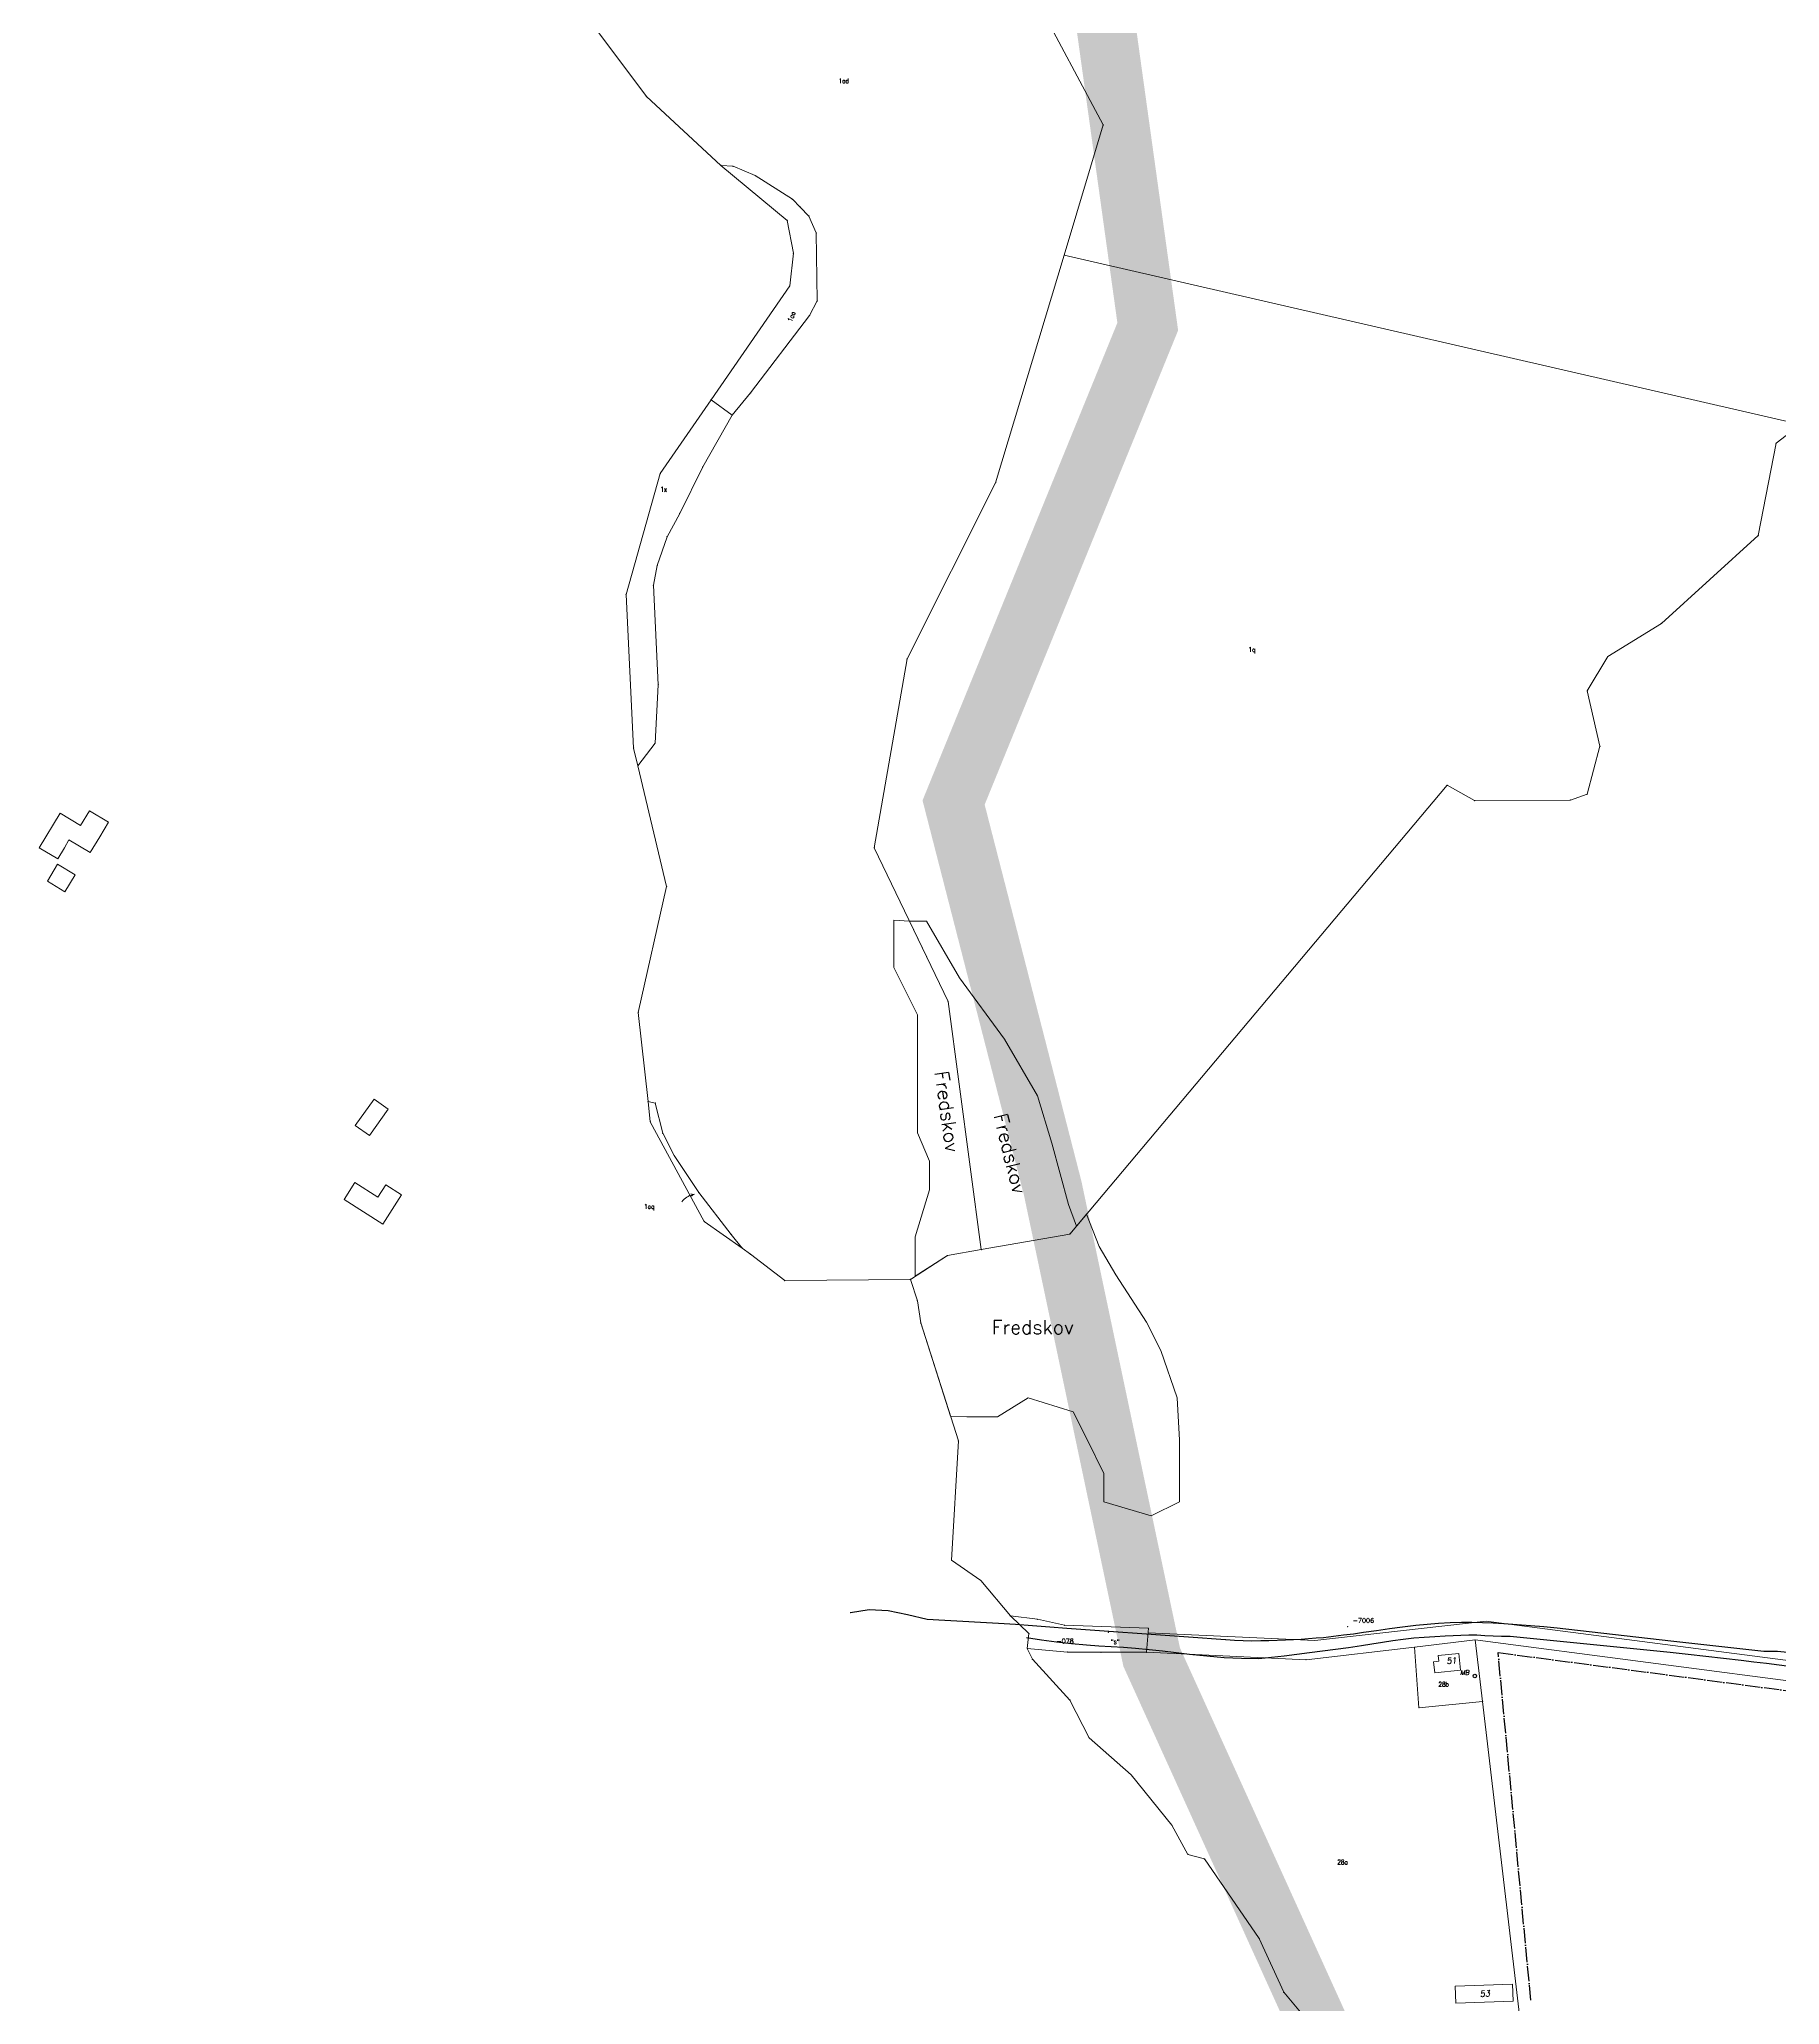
# Model space of a CAD drawing. Header units: millimetres. Extents: x 672113 to 680957, y 6130092 to 6137781.
# Drawn here: x 672460 to 673196, y 6132901 to 6133732 of the extents above; entities that cross this region are included whole.
import ezdxf

# ---------------------------------------------------------------- set-up
doc = ezdxf.new("R2010")
doc.units = ezdxf.units.MM
doc.header["$LTSCALE"] = 0.5
doc.linetypes.add('VVS3', pattern=[16, 12.8, -1.6, 0, -1.6])
for name, color, linetype, lineweight in [('ADMN_GR', 1, 'Continuous', 5), ('bygning', 1, 'Continuous', 5), ('FREDSKOV', 1, 'Continuous', 5), ('FRSKOV_L', 1, 'Continuous', 5), ('OPTAGETVEJ', 1, 'Continuous', 5), ('PILE', 1, 'Continuous', 5), ('skel', 142, 'Continuous', 5), ('SKELKREDS', 1, 'Continuous', 5), ('SKELPKT', 1, 'Continuous', 5), ('SKOV_TEKST', 1, 'Continuous', 5)]:
    doc.layers.add(name, color=color, linetype=linetype, lineweight=lineweight)
doc.layers.add('FIKS_TEKST', color=6, linetype='Continuous', lineweight=5, plot=False)
doc.layers.add('FIKSPUNKT', color=1, linetype='Continuous', lineweight=5, plot=False)
for name, color, linetype in [('Forsyningsområde', 100, 'Continuous'), ('Husnr', 3, 'Continuous'), ('MATRNR', 12, 'Continuous'), ('TF_V_---_Stikledning', 150, 'VVS3'), ('TF_V_---_Stophane', 3, 'Continuous'), ('TF_V_---_Tekst', 1, 'Continuous'), ('Vej', 7, 'Continuous')]:
    doc.layers.add(name, color=color, linetype=linetype)
doc.styles.add('ROMANS', font='ROMANS')
doc.styles.get("Standard").update_dxf_attribs({"font": 'romans.shx', "width": 0.75})

# ---------------------------------------------------------------- blocks, each defined once
blk = doc.blocks.new('270556_270556.DWG_FMEBLOCK4')
at = {"layer": 'PILE', "color": 7}
for points in [[(-2.69, -1.66), (-2.21, -1.08), (-1.73, -0.57), (-1.17, -0.11), (-0.61, 0.29), (-0.03, 0.62), (0.61, 0.93), (1.27, 1.18), (1.96, 1.36), (2.69, 1.51)], [(2.69, 1.51), (2.21, 1.46), (1.68, 1.54), (1.12, 1.66), (1.68, 1.54), (2.21, 1.46), (2.69, 1.51), (2.23, 1.33), (1.78, 1.05), (1.35, 0.7), (1.78, 1.05), (2.23, 1.33), (2.69, 1.51)]]:
    blk.add_lwpolyline(points, dxfattribs=at)

msp = doc.modelspace()

# ---------------------------------------------------------------- linework, layer by layer
at = {"layer": 'ADMN_GR', "color": 220}
for p, q in [((672716.99, 6133707.95), (672667.82, 6133773.81)), ((672748.48, 6133678.81), (672716.99, 6133707.95)), ((672776.51, 6133655.55), (672748.48, 6133678.81)), ((672779.11, 6133641.68), (672776.51, 6133655.55)), ((672777.59, 6133627.91), (672779.11, 6133641.68)), ((672744.33, 6133579.8), (672777.59, 6133627.91)), ((672722.83, 6133548.59), (672744.33, 6133579.8)), ((673204.92, 6133569.27), (673194.58, 6133561.35)), ((673204.92, 6133569.27), (673194.58, 6133561.35)), ((673194.58, 6133561.35), (673187.04, 6133522.32)), ((673194.58, 6133561.35), (673187.04, 6133522.32)), ((672708.4, 6133497.49), (672722.83, 6133548.59)), ((673187.04, 6133522.32), (673146.11, 6133485.24)), ((673187.04, 6133522.32), (673146.11, 6133485.24)), ((672711.59, 6133432.49), (672708.4, 6133497.49)), ((673146.11, 6133485.24), (673123.47, 6133471.19)), ((673146.11, 6133485.24), (673123.47, 6133471.19)), ((673123.47, 6133471.19), (673114.78, 6133456.65)), ((673123.47, 6133471.19), (673114.78, 6133456.65)), ((673114.78, 6133456.65), (673120.12, 6133433.31)), ((673114.78, 6133456.65), (673120.12, 6133433.31)), ((672713.37, 6133425.05), (672711.59, 6133432.49)), ((673120.12, 6133433.31), (673114.67, 6133413.02)), ((673120.12, 6133433.31), (673114.67, 6133413.02)), ((672725.52, 6133374.04), (672713.37, 6133425.05)), ((673055.61, 6133416.82), (672896, 6133227.06)), ((673055.61, 6133416.82), (672896, 6133227.06)), ((673067.17, 6133410.31), (673055.61, 6133416.82)), ((673067.17, 6133410.31), (673055.61, 6133416.82)), ((673107.66, 6133410.56), (673067.17, 6133410.31)), ((673107.66, 6133410.56), (673067.17, 6133410.31)), ((673114.67, 6133413.02), (673107.66, 6133410.56)), ((673114.67, 6133413.02), (673107.66, 6133410.56)), ((672713.51, 6133320.78), (672725.52, 6133374.04)), ((672717.67, 6133283.14), (672713.51, 6133320.78)), ((672718.62, 6133274.57), (672717.67, 6133283.14)), ((672741.4, 6133232.42), (672718.62, 6133274.57)), ((672757.49, 6133221.18), (672741.4, 6133232.42)), ((672896, 6133227.06), (672858.57, 6133220.52)), ((672896, 6133227.06), (672858.57, 6133220.52)), ((672760.94, 6133218.54), (672757.49, 6133221.18)), ((672775.48, 6133207.45), (672760.94, 6133218.54)), ((672844.27, 6133218.02), (672828.57, 6133207.89)), ((672844.27, 6133218.02), (672828.57, 6133207.89)), ((672858.57, 6133220.52), (672844.27, 6133218.02)), ((672858.57, 6133220.52), (672844.27, 6133218.02)), ((672828.57, 6133207.89), (672775.48, 6133207.45)), ((672828.57, 6133207.89), (672831.56, 6133198.91)), ((672831.56, 6133198.91), (672832.97, 6133189.52)), ((672832.97, 6133189.52), (672848.88, 6133139.62)), ((672848.88, 6133139.62), (672845.99, 6133089.18)), ((672845.99, 6133089.18), (672858.34, 6133080.64)), ((672858.34, 6133080.64), (672870.86, 6133065.67)), ((672870.86, 6133065.67), (672878.73, 6133058.18)), ((672878.73, 6133058.18), (672878.02, 6133051.94)), ((672878.02, 6133051.94), (672880.22, 6133047.38)), ((672880.22, 6133047.38), (672896.04, 6133030.06)), ((672896.04, 6133030.06), (672904.14, 6133014.16)), ((672904.14, 6133014.16), (672921.97, 6132998.48)), ((672921.97, 6132998.48), (672939.15, 6132977.14)), ((672939.15, 6132977.14), (672945.96, 6132964.81)), ((672945.96, 6132964.81), (672952.91, 6132962.97)), ((672952.91, 6132962.97), (672976.11, 6132929.28)), ((672976.11, 6132929.28), (672986.46, 6132906.56)), ((672986.46, 6132906.56), (673001.96, 6132888))]:
    msp.add_line(p, q, dxfattribs=at)
at = {"layer": 'bygning'}
for points in [[(672468.06, 6133385.68, 34.35), (672470.88, 6133390.42, 34.17), (672472.81, 6133393.67, 34.04), (672481.82, 6133388.31, 34.04), (672485.83, 6133395.06, 34.35), (672489.52, 6133401.26, 34.36), (672481.46, 6133406.06, 34.36), (672477.77, 6133399.85, 34.35), (672469.05, 6133405.04, 34.35), (672460.29, 6133390.31, 34.35)], [(672463.7, 6133376.24, 33.91), (672471.15, 6133371.79, 33.91), (672475.47, 6133379, 33.91), (672468.02, 6133383.46, 33.91)], [(672593.84, 6133273.01, 32.69), (672599.83, 6133268.69, 33.31), (672607.86, 6133279.84, 32.72), (672601.87, 6133284.16, 32.69)], [(672589.16, 6133241.72, 33.22), (672605.51, 6133231.21, 33.24), (672613.49, 6133243.63, 33.22), (672606.76, 6133247.96, 33.24), (672603.37, 6133242.69, 33.24), (672593.76, 6133248.87, 33.22)], [(673050.3, 6133041.59, 27.89), (673061.23, 6133042.74, 28.09), (673060.49, 6133049.8, 28.12), (673051.74, 6133048.88, 28.12), (673051.99, 6133046.55, 28.12), (673049.81, 6133046.28, 28.12)], [(673059.22, 6132902.01, 14.66), (673083.43, 6132902.82, 15.14), (673083.19, 6132909.98, 15.76), (673058.98, 6132909.17, 15.76)]]:
    msp.add_polyline3d(points, close=True, dxfattribs=at)
at = {"layer": 'FIKSPUNKT', "color": 6}
for p in [(672912.24, 6133058.77), (673013.54, 6133061.16)]:
    msp.add_point(p, dxfattribs=at)
at = {"layer": 'Forsyningsområde', "const_width": 25}
msp.add_lwpolyline([(674679.84, 6134389.47), (672918.25, 6134525), (672753.93, 6134157.94), (672698.18, 6133883.52), (672849.97, 6133812.33), (672910.38, 6133744.24), (672928.95, 6133610.69), (672846.86, 6133409.5), (672888.78, 6133246.36), (672930.6, 6133048.27), (673022.1, 6132846.66), (673099.55, 6132814.16), (673115.04, 6132707.37), (673353.1, 6132593.77), (673326.89, 6132673.72), (673357.24, 6132735.75), (673444.15, 6132717.83), (673525.54, 6132632.36), (673607.7, 6132450.06), (673691.7, 6132163.27), (673710.95, 6132100.31), (673875.47, 6132165.02), (673980.48, 6132210.48), (674229, 6132096.81)], dxfattribs=at)
at = {"layer": 'FREDSKOV', "color": 7}
for points in [[(672821.63, 6133359.75), (672821.63, 6133339.77), (672831.63, 6133319.79), (672831.63, 6133289.81), (672831.63, 6133269.82), (672836.63, 6133257.84), (672836.62, 6133245.84), (672830.63, 6133225.85), (672830.64, 6133209.23), (672844.27, 6133218.02), (672858.57, 6133220.52), (672844.53, 6133325.4), (672828.25, 6133359.33)], [(672835.38, 6133359.39), (672828.25, 6133359.33), (672844.53, 6133325.4), (672858.57, 6133220.52), (672896, 6133227.06), (672898.82, 6133230.41), (672895.38, 6133239.55), (672888.38, 6133265.53), (672882.38, 6133285.5), (672868.38, 6133309.47), (672849.39, 6133335.43)], [(672828.57, 6133207.89), (672831.56, 6133198.91), (672832.97, 6133189.52), (672845.53, 6133150.12), (672852.44, 6133149.81), (672865.44, 6133149.83), (672878.43, 6133157.84), (672897.44, 6133151.88), (672903.44, 6133139.89), (672910.43, 6133125.91), (672910.43, 6133113.92), (672930.43, 6133107.94), (672942.44, 6133113.94), (672942.44, 6133127.94), (672942.44, 6133139.93), (672941.43, 6133157.92), (672934.43, 6133177.91), (672928.43, 6133189.9), (672915.44, 6133209.87), (672908.44, 6133221.86), (672903.12, 6133235.52), (672896, 6133227.06), (672858.57, 6133220.52), (672844.27, 6133218.02)]]:
    msp.add_lwpolyline(points, close=True, dxfattribs=at)
at = {"layer": 'FRSKOV_L', "color": 64, "true_color": 0x5fa000}
for p, q in [((672828.25, 6133359.33), (672821.63, 6133359.75)), ((672821.63, 6133359.75), (672821.63, 6133339.77)), ((672835.38, 6133359.39), (672828.25, 6133359.33)), ((672844.53, 6133325.4), (672828.25, 6133359.33)), ((672828.25, 6133359.33), (672844.53, 6133325.4)), ((672849.39, 6133335.43), (672835.38, 6133359.39)), ((672821.63, 6133339.77), (672831.63, 6133319.79)), ((672868.38, 6133309.47), (672849.39, 6133335.43)), ((672858.57, 6133220.52), (672844.53, 6133325.4)), ((672844.53, 6133325.4), (672858.57, 6133220.52)), ((672831.63, 6133319.79), (672831.63, 6133289.81)), ((672882.38, 6133285.5), (672868.38, 6133309.47)), ((672831.63, 6133289.81), (672831.63, 6133269.82)), ((672888.38, 6133265.53), (672882.38, 6133285.5)), ((672831.63, 6133269.82), (672836.63, 6133257.84)), ((672836.63, 6133257.84), (672836.62, 6133245.84)), ((672895.38, 6133239.55), (672888.38, 6133265.53)), ((672836.62, 6133245.84), (672830.63, 6133225.85)), ((672898.82, 6133230.41), (672895.38, 6133239.55)), ((672903.12, 6133235.52), (672896, 6133227.06)), ((672908.44, 6133221.86), (672903.12, 6133235.52)), ((672830.63, 6133225.85), (672830.64, 6133209.23)), ((672896, 6133227.06), (672858.57, 6133220.52)), ((672858.57, 6133220.52), (672896, 6133227.06)), ((672896, 6133227.06), (672898.82, 6133230.41)), ((672844.27, 6133218.02), (672828.57, 6133207.89)), ((672830.64, 6133209.23), (672844.27, 6133218.02)), ((672858.57, 6133220.52), (672844.27, 6133218.02)), ((672844.27, 6133218.02), (672858.57, 6133220.52)), ((672915.44, 6133209.87), (672908.44, 6133221.86)), ((672828.57, 6133207.89), (672831.56, 6133198.91)), ((672928.43, 6133189.9), (672915.44, 6133209.87)), ((672831.56, 6133198.91), (672832.97, 6133189.52)), ((672832.97, 6133189.52), (672845.53, 6133150.12)), ((672934.43, 6133177.91), (672928.43, 6133189.9)), ((672941.43, 6133157.92), (672934.43, 6133177.91)), ((672942.44, 6133139.93), (672941.43, 6133157.92)), ((672845.53, 6133150.12), (672852.44, 6133149.81)), ((672852.44, 6133149.81), (672865.44, 6133149.83)), ((672865.44, 6133149.83), (672878.43, 6133157.84)), ((672878.43, 6133157.84), (672897.44, 6133151.88)), ((672897.44, 6133151.88), (672903.44, 6133139.89)), ((672903.44, 6133139.89), (672910.43, 6133125.91)), ((672942.44, 6133127.94), (672942.44, 6133139.93)), ((672910.43, 6133125.91), (672910.43, 6133113.92)), ((672942.44, 6133113.94), (672942.44, 6133127.94)), ((672910.43, 6133113.92), (672930.43, 6133107.94)), ((672930.43, 6133107.94), (672942.44, 6133113.94))]:
    msp.add_line(p, q, dxfattribs=at)
at = {"layer": 'OPTAGETVEJ', "color": 8}
for p, q in [((672929.15, 6133058.51), (672999.55, 6133055.25)), ((672999.55, 6133055.25), (673072.09, 6133063.51)), ((673072.09, 6133063.51), (673328.04, 6133030.04)), ((673067.37, 6133055.54), (673326.96, 6133021.53))]:
    msp.add_line(p, q, dxfattribs=at)
at = {"layer": 'skel', "color": 40}
for p, q in [((672876.82, 6133758.26), (672910.11, 6133695.95)), ((672910.11, 6133695.95), (672893.65, 6133640.93)), ((672748.48, 6133678.81), (672753.62, 6133678.46)), ((672753.62, 6133678.46), (672763.01, 6133674.54)), ((672763.01, 6133674.54), (672778.73, 6133664.51)), ((672778.73, 6133664.51), (672782.05, 6133661.21)), ((672782.05, 6133661.21), (672785.66, 6133657.42)), ((672785.66, 6133657.42), (672788.82, 6133650.32)), ((672788.82, 6133650.32), (672789.22, 6133621.54)), ((672893.65, 6133640.93), (672864.62, 6133544.68)), ((673204.92, 6133569.27), (672893.65, 6133640.93)), ((672785.95, 6133615.45), (672761, 6133582.69)), ((672789.22, 6133621.54), (672785.95, 6133615.45)), ((672761, 6133582.69), (672753.27, 6133573.31)), ((672753.27, 6133573.31), (672740.82, 6133551.37)), ((672753.27, 6133573.31), (672744.33, 6133579.8)), ((672740.82, 6133551.37), (672731.05, 6133531.75)), ((672864.62, 6133544.68), (672827.19, 6133470.21)), ((672731.05, 6133531.75), (672725.74, 6133521.86)), ((672725.74, 6133521.86), (672721.54, 6133509.65)), ((672721.54, 6133509.65), (672719.97, 6133501.37)), ((672719.97, 6133501.37), (672721.98, 6133459.3)), ((672827.19, 6133470.21), (672813.34, 6133390.4)), ((672721.98, 6133459.3), (672720.63, 6133434.53)), ((672720.63, 6133434.53), (672713.37, 6133425.05)), ((672813.34, 6133390.4), (672844.53, 6133325.4)), ((672844.53, 6133325.4), (672858.57, 6133220.52)), ((672717.67, 6133283.14), (672720.73, 6133282.42)), ((672720.73, 6133282.42), (672723.91, 6133269.69)), ((672723.91, 6133269.69), (672728.73, 6133260.29)), ((672728.73, 6133260.29), (672739.14, 6133244.62)), ((672739.14, 6133244.62), (672752.82, 6133226.92)), ((672752.82, 6133226.92), (672757.49, 6133221.18)), ((672870.86, 6133065.67), (672882.3, 6133064.26)), ((672893.78, 6133061.72), (672882.3, 6133064.26)), ((672929.25, 6133060.46), (672893.78, 6133061.72)), ((672929.25, 6133060.46), (672928.46, 6133050.29)), ((672894.96, 6133050.41), (672878.02, 6133051.94)), ((672909.19, 6133050.28), (672894.96, 6133050.41)), ((672909.19, 6133050.28), (672928.46, 6133050.29)), ((672928.46, 6133050.29), (672995.92, 6133047.17)), ((672995.92, 6133047.17), (673041.76, 6133052.45)), ((673067.37, 6133055.54), (673041.76, 6133052.45)), ((673041.76, 6133052.45), (673043.63, 6133026.82)), ((673067.37, 6133055.54), (673070.54, 6133029.53)), ((673043.63, 6133026.82), (673070.54, 6133029.53)), ((673070.54, 6133029.53), (673094.26, 6132827.63))]:
    msp.add_line(p, q, dxfattribs=at)
at = {"layer": 'SKELKREDS', "color": 250, "true_color": 0x333333}
for p in [(672870.86, 6133065.67), (672882.3, 6133064.26), (672893.78, 6133061.72), (672929.25, 6133060.46), (672878.02, 6133051.94), (672894.96, 6133050.41), (672909.19, 6133050.28), (672928.46, 6133050.29)]:
    msp.add_point(p, dxfattribs=at)
at = {"layer": 'SKELPKT', "color": 253, "true_color": 0x999999}
for p in [(672716.99, 6133707.95), (672910.11, 6133695.95), (672748.48, 6133678.81), (672753.62, 6133678.46), (672763.01, 6133674.54), (672778.73, 6133664.51), (672782.05, 6133661.21), (672785.66, 6133657.42), (672776.51, 6133655.55), (672788.82, 6133650.32), (672779.11, 6133641.68), (672893.65, 6133640.93), (672777.59, 6133627.91), (672785.95, 6133615.45), (672789.22, 6133621.54), (672761, 6133582.69), (672744.33, 6133579.8), (672753.27, 6133573.31), (673194.58, 6133561.35), (673194.58, 6133561.35), (672722.83, 6133548.59), (672740.82, 6133551.37), (672864.62, 6133544.68), (672731.05, 6133531.75), (672725.74, 6133521.86), (673187.04, 6133522.32), (673187.04, 6133522.32), (672721.54, 6133509.65), (672719.97, 6133501.37), (672708.4, 6133497.49), (673146.11, 6133485.24), (673146.11, 6133485.24), (672827.19, 6133470.21), (673123.47, 6133471.19), (673123.47, 6133471.19), (672721.98, 6133459.3), (673114.78, 6133456.65), (673114.78, 6133456.65), (672711.59, 6133432.49), (672720.63, 6133434.53), (673120.12, 6133433.31), (673120.12, 6133433.31), (672713.37, 6133425.05), (673055.61, 6133416.82), (673055.61, 6133416.82), (673067.17, 6133410.31), (673067.17, 6133410.31), (673107.66, 6133410.56), (673107.66, 6133410.56), (673114.67, 6133413.02), (673114.67, 6133413.02), (672813.34, 6133390.4), (672725.52, 6133374.04), (672844.53, 6133325.4), (672713.51, 6133320.78), (672717.67, 6133283.14), (672718.62, 6133274.57), (672720.73, 6133282.42), (672723.91, 6133269.69), (672728.73, 6133260.29), (672739.14, 6133244.62), (672741.4, 6133232.42), (672752.82, 6133226.92), (672896, 6133227.06), (672896, 6133227.06), (672757.49, 6133221.18), (672760.94, 6133218.54), (672844.27, 6133218.02), (672844.27, 6133218.02), (672858.57, 6133220.52), (672858.57, 6133220.52), (672828.57, 6133207.89), (672828.57, 6133207.89), (672775.48, 6133207.45), (672831.56, 6133198.91), (672832.97, 6133189.52), (672848.88, 6133139.62), (672845.99, 6133089.18), (672858.34, 6133080.64), (672878.73, 6133058.18), (673041.76, 6133052.45), (673067.37, 6133055.54), (672880.22, 6133047.38), (672995.92, 6133047.17), (672896.04, 6133030.06), (673043.63, 6133026.82), (673070.54, 6133029.53), (672904.14, 6133014.16), (672921.97, 6132998.48), (672939.15, 6132977.14), (672945.96, 6132964.81), (672952.91, 6132962.97), (672976.11, 6132929.28), (672986.46, 6132906.56)]:
    msp.add_point(p, dxfattribs=at)
at = {"layer": 'TF_V_---_Stikledning'}
msp.add_lwpolyline([(673090.92, 6132903.17), (673077.09, 6133050.17), (673370.84, 6133011.46), (673373, 6133039.39), (673683.95, 6132994.04)], dxfattribs=at)
at = {"layer": 'TF_V_---_Stophane'}
msp.add_circle((673067.22, 6133040.27), 0.75, dxfattribs=at)
at = {"layer": 'Vej', "linetype": 'Continuous'}
for points in [[(672803.06, 6133067.14), (672803.21, 6133067.17), (672811.13, 6133068.34), (672819.22, 6133067.89), (672827.43, 6133066.33), (672835.7, 6133064.35), (672843.22, 6133063.88), (672850.74, 6133063.47), (672858.3, 6133063.08), (672865.82, 6133062.64), (672873.05, 6133062.16), (672880.28, 6133061.64), (672887.51, 6133061.08), (672894.69, 6133060.5)], [(672894.69, 6133060.5), (672946.17, 6133056.79), (672961.84, 6133055.68)], [(672961.84, 6133055.68), (672961.98, 6133055.68), (672965.64, 6133055.41), (672969.35, 6133055.27), (672973.01, 6133055.2), (672976.72, 6133055.22), (672980.18, 6133055.26), (672983.7, 6133055.36), (672987.16, 6133055.51), (672990.62, 6133055.68), (672993.79, 6133055.85), (672996.97, 6133056.08), (673000.14, 6133056.33), (673003.31, 6133056.6), (673007.49, 6133057.06), (673011.71, 6133057.6), (673015.89, 6133058.16), (673020.11, 6133058.75), (673025.63, 6133059.56), (673031.15, 6133060.34), (673036.67, 6133061.09), (673042.24, 6133061.76), (673047.05, 6133062.23), (673051.9, 6133062.62), (673056.76, 6133062.9), (673061.61, 6133063.08), (673066.04, 6133063.03), (673070.52, 6133062.91), (673074.95, 6133062.7), (673079.44, 6133062.44), (673085.07, 6133062.09), (673090.71, 6133061.67), (673096.36, 6133061.19), (673102, 6133060.63)], [(673102, 6133060.63), (673150.09, 6133055.09), (673189.45, 6133050.83)], [(673082.24, 6133057), (673082, 6133057), (673078.53, 6133056.98), (673075.02, 6133057.1), (673071.5, 6133057.3), (673068.03, 6133057.5), (673064.71, 6133057.49), (673061.39, 6133057.39), (673058.02, 6133057.28), (673054.7, 6133057.1), (673050.28, 6133056.88), (673045.81, 6133056.58), (673041.39, 6133056.2), (673036.92, 6133055.76), (673032.55, 6133055.14), (673028.14, 6133054.44), (673023.73, 6133053.71), (673019.36, 6133052.95), (673013.84, 6133052.2), (673008.32, 6133051.48), (673002.85, 6133050.78), (672997.32, 6133050.11), (672992, 6133049.33), (672986.62, 6133048.64), (672981.29, 6133048.02), (672975.91, 6133047.54), (672968.59, 6133047.61), (672961.27, 6133048.01), (672953.94, 6133048.61), (672946.56, 6133049.41), (672940.91, 6133050.05), (672935.22, 6133050.71), (672929.53, 6133051.35), (672923.84, 6133051.96), (672918.63, 6133052.31), (672913.48, 6133052.61), (672908.32, 6133052.94), (672903.11, 6133053.3), (672896.75, 6133053.92), (672890.38, 6133054.63), (672884.01, 6133055.44), (672877.64, 6133056.36)], [(673149.9, 6133050.21), (673082.24, 6133057)], [(673201.48, 6133044.07), (673201.28, 6133044.12), (673195.93, 6133044.82), (673190.57, 6133045.52), (673185.21, 6133046.13), (673179.86, 6133046.75), (673172.38, 6133047.65), (673164.9, 6133048.52), (673157.38, 6133049.37), (673149.9, 6133050.21)], [(673189.45, 6133050.83), (673189.6, 6133050.83), (673195.23, 6133050.73), (673200.83, 6133050.17), (673206.43, 6133049.23), (673211.99, 6133048.11), (673219.23, 6133047.1), (673226.42, 6133046.06), (673233.61, 6133044.99), (673240.8, 6133043.93), (673251.08, 6133042.44), (673261.32, 6133040.98), (673271.6, 6133039.52), (673281.88, 6133038.09)]]:
    msp.add_lwpolyline(points, dxfattribs=at)

# ---------------------------------------------------------------- block references
at = {"layer": 'PILE', "color": 7}
msp.add_blockref('270556_270556.DWG_FMEBLOCK4', (672734.65, 6133242.41), dxfattribs=at)

# ---------------------------------------------------------------- texts
at = {"layer": 'FIKS_TEKST'}
for s, p in [('-7006', (673015.57, 6133062.73)), ('-078', (672890.29, 6133054.04))]:
    msp.add_text(s, height=2, dxfattribs=at).set_placement(p)
at = {"layer": 'Husnr', "style": 'ROMANS', "oblique": 10}
for s, p in [('51', (673055.36, 6133045.38)), ('53', (673069.46, 6132904.62))]:
    msp.add_text(s, height=2.5, rotation=3.9, dxfattribs=at).set_placement(p)
at = {"layer": 'MATRNR', "width": 0.75}
for s, p in [('1ad', (672798.25, 6133713.55)), ('1x', (672722.91, 6133540.9)), ('1q', (672971.54, 6133473.15)), ('1aq', (672716, 6133237.73)), ('"s"', (672913.35, 6133053.75)), ('28b', (673051.86, 6133035.77)), ('28a', (673009.11, 6132960.58))]:
    msp.add_text(s, height=2, dxfattribs=at).set_placement(p)
msp.add_text('1ao', height=2, rotation=68, dxfattribs=at).set_placement((672778.47, 6133612.54))
at = {"layer": 'SKOV_TEKST', "color": 94}
for rotation, p in [(278, (672838.79, 6133295.58)), (284, (672863.71, 6133277.17))]:
    msp.add_text('Fredskov', height=5.9, rotation=rotation, dxfattribs=at).set_placement(p)
msp.add_text('Fredskov', height=5.9, dxfattribs=at).set_placement((672862.98, 6133184.82))
at = {"layer": 'TF_V_---_Tekst', "style": 'ROMANS', "oblique": 10}
msp.add_text('MB', height=2, dxfattribs=at).set_placement((673061.02, 6133040.74))

doc.saveas('drawing.dxf')
